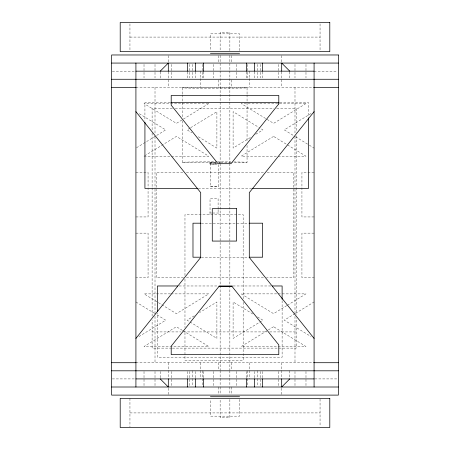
<?xml version="1.0" encoding="UTF-8"?>
<svg xmlns="http://www.w3.org/2000/svg" width="450" height="450" viewBox="0 0 450 450"><rect width="100%" height="100%" fill="white"/><g stroke="black" fill="none" stroke-linecap="round" stroke-linejoin="round"><path stroke-width="0.34" stroke-dasharray="2.25 1.69" d="M136.513 147.741L165.735 129.881L138.898 113.484M144.613 155.835L176.411 136.406L208.806 156.201L171.186 156.201M190.069 128.059L187.082 129.881L191.857 132.795M190.665 127.693L216.9 111.662L216.9 148.101L197.224 136.074M250.391 137.537L233.1 148.101L233.1 111.662L258.739 127.333M255.757 134.252L262.918 129.881L259.335 127.693M311.102 113.484L284.265 129.881L294.998 136.44M138.898 336.594L165.735 320.197L155.002 313.633M194.243 315.821L187.082 320.197L216.9 338.417L216.9 301.973L199.609 312.542M286.791 305.606L273.589 313.673L241.194 293.878L277.425 293.878M287.387 305.241L305.983 293.878L281.604 293.878M294.998 313.633L284.265 320.197L311.102 336.594M295.594 313.273L314.083 301.973M214.819 164.014C208.558 165.111 207.422 161.286 214.504 162.253M219.516 163.941L219.516 162.321L218.205 162.371M209.801 163.946L216.951 163.879M218.554 164.627L218.554 186.615L210.454 186.615L210.454 163.941L213.458 163.884M210.454 186.615L218.554 186.615M217.226 164.002L214.504 163.997M215.55 163.997L216.529 163.991M216.067 162.388L209.801 162.326M129.949 37.08L320.051 37.08M112.314 71.168L135.917 71.168M314.083 71.168L337.686 71.168M135.917 87.362L314.083 87.362M170.207 102.566L144.928 102.566L144.928 120.712M279.731 102.566L308.52 102.566L308.52 117.225M172.406 108.405L152.111 108.405L152.111 130.196M175.208 108.405L273.876 108.405M276.671 108.405L296.269 108.405L296.269 132.306M144.017 156.201L170.488 156.201M135.917 172.401L148.067 172.401L148.067 188.404M182.857 172.401L156.161 172.401L156.161 188.539M186.368 172.401L263.632 172.401M267.142 172.401L293.839 172.401L293.839 277.678L266.445 277.678M314.083 172.401L301.933 172.401L301.933 187.014M198.287 188.415L252.349 188.415M211.77 213.013L209.211 213.013L209.211 214.633M212.715 213.013L218.925 213.013L218.925 214.633M135.917 216.939L148.067 216.939L148.067 189.101M314.083 216.939L301.933 216.939L301.933 187.712M201.341 223.189L248.704 223.189M135.917 233.139L148.067 233.139L148.067 277.678L135.917 277.678M314.083 233.139L301.933 233.139L301.933 277.678L314.083 277.678M201.341 257.203L248.704 257.203M183.555 277.678L156.161 277.678L156.161 189.242M186.368 277.678L263.632 277.678M179.117 285.975L217.654 285.975M233.066 285.975L270.906 285.975M170.488 293.878L144.017 293.878L176.411 313.673L208.806 293.878L171.186 293.878M278.117 293.878L280.907 293.878M152.111 331.92L180.804 331.92M183.606 331.92L266.878 331.92M269.674 331.92L296.269 331.92M171.709 348.12L152.111 348.12L152.111 319.973M172.406 348.12L296.269 348.12L296.269 317.863M135.917 362.711L314.083 362.711M112.314 378.911L135.225 378.911M314.775 378.911L337.686 378.911M129.949 412.92L320.051 412.92M213.553 164.008L211.337 163.991M215.55 163.884L216.529 163.89M218.784 162.287L219.516 162.321M210.994 163.969L210.454 163.941M295.594 136.806L308.717 144.821M309.313 145.187L314.083 148.101M252.776 313.999L233.1 301.973L233.1 338.417L262.918 320.197L257.546 316.918M135.917 301.973L154.406 313.273M182.407 330.384L176.411 326.717L144.017 346.517L208.806 346.517L183.009 330.75M320.051 23.889L320.051 51.654M320.051 399.037L320.051 426.111M305.983 64.418L305.983 77.918M305.983 371.486L305.983 386.331M296.269 135.816L296.269 187.127M296.269 187.83L296.269 314.348M294.992 64.418L294.992 77.918M294.992 87.362L294.992 133.723M294.992 136.536L294.992 188.511M294.992 189.214L294.992 313.543M294.992 316.35L294.992 362.711M294.992 371.486L294.992 386.331M289.789 71.843L289.789 77.918M289.789 370.811L289.789 378.236M282.116 300.651L282.116 357.244L157.399 357.244L157.399 313.228M281.689 55.659L281.689 62.55M281.689 71.843L281.689 87.362M281.689 362.711L281.689 378.236M281.689 388.215L281.689 394.419M278.798 64.418L278.798 77.918M278.798 371.486L278.798 386.331M262.597 71.843L262.597 77.918M262.597 371.486L262.597 378.236M260.286 64.418L260.286 77.918M260.286 371.486L260.286 386.331M257.394 64.418L257.394 77.918M257.394 370.811L257.394 386.331M254.503 71.843L254.503 77.918M254.503 371.486L254.503 378.236M249.294 71.168L249.294 77.918M249.294 78.593L249.294 87.362M249.294 362.711L249.294 378.911M247.674 64.418L247.674 77.918M247.674 370.811L247.674 386.331M247.056 87.823L247.056 94.151M247.056 94.854L247.056 141.941M247.056 145.457L247.056 162.321M246.403 71.843L246.403 77.918M246.403 371.486L246.403 378.236M243.163 298.733L243.163 214.633L184.972 214.633L184.972 275.602M243.163 302.237L243.163 360.405L184.972 360.405L184.972 330.969M239.58 50.574L239.58 33.84L210.42 33.84L210.42 50.574M239.58 399.426L239.58 416.16L210.42 416.16L210.42 399.426M236.34 64.418L236.34 77.918M236.34 371.486L236.34 387.006M231.48 55.648L231.48 63.068M231.48 79.942L231.48 87.362M231.48 362.711L231.48 370.136M231.48 387.006L231.48 394.431M229.86 50.552L229.86 32.293L220.14 32.293L220.14 50.552M229.86 55.468L229.86 70.211M229.86 70.914L229.86 77.934M229.86 78.638L229.86 162.894M229.86 163.597L229.86 285.075M229.86 285.778L229.86 370.035M229.86 370.738L229.86 377.758M229.86 378.461L229.86 386.184M229.86 386.887L229.86 394.611M229.86 399.504L229.86 417.78L220.14 417.78L220.14 399.504M220.14 55.468L220.14 70.211M220.14 70.914L220.14 77.934M220.14 78.638L220.14 162.894M220.14 163.597L220.14 285.075M220.14 285.778L220.14 370.035M220.14 370.738L220.14 377.758M220.14 378.461L220.14 386.184M220.14 386.887L220.14 394.611M218.52 55.648L218.52 63.068M218.52 79.942L218.52 87.362M218.52 362.711L218.52 370.136M218.52 387.006L218.52 394.431M218.104 208.845L218.104 198.433L210.032 198.433L210.032 213.013M218.104 209.542L218.104 213.013M213.66 64.418L213.66 77.918M213.66 371.486L213.66 386.331M203.597 71.843L203.597 77.918M203.597 371.486L203.597 378.236M202.326 64.418L202.326 77.918M202.326 370.811L202.326 386.331M200.706 71.168L200.706 77.918M200.706 78.593L200.706 87.362M200.706 362.711L200.706 378.911M195.497 71.843L195.497 77.918M195.497 371.486L195.497 378.236M192.606 64.418L192.606 77.918M192.606 370.811L192.606 386.331M189.714 64.418L189.714 77.918M189.714 371.486L189.714 387.006M187.403 71.843L187.403 77.918M187.403 371.486L187.403 378.236M184.972 279.107L184.972 327.465M182.267 87.823L182.267 94.151M182.267 94.854L182.267 117.343M182.267 120.859L182.267 162.321M171.203 64.418L171.203 77.918M171.203 371.486L171.203 386.331M168.311 55.659L168.311 62.55M168.311 71.843L168.311 87.362M168.311 362.711L168.311 378.236M168.311 388.215L168.311 394.419M160.211 71.843L160.211 79.267M160.211 371.486L160.211 378.236M155.008 64.418L155.008 77.918M155.008 87.362L155.008 133.723M155.008 136.536L155.008 188.511M155.008 189.214L155.008 313.543M155.008 316.35L155.008 362.711M155.008 371.486L155.008 386.331M152.111 133.003L152.111 187.127M152.111 187.83L152.111 316.457M144.017 64.418L144.017 77.918M144.017 371.486L144.017 387.006M129.949 23.889L129.949 50.962M129.949 398.346L129.949 426.808M233.696 161.949A32.394 0.461 0 0 1 242.713 162.551L237.566 162.647A32.394 0.461 0 0 1 231.581 162.714M230.856 162.72A32.394 0.461 0 0 1 218.886 162.776M216.062 162.782A32.394 0.461 0 0 1 186.964 162.562A32.394 0.461 0 0 1 186.604 162.09L191.756 162A32.394 0.461 0 0 1 216.771 161.865M217.474 161.865A32.394 0.461 0 0 1 230.856 161.927M208.806 103.562L176.411 123.356L144.017 103.562L208.806 103.562M305.983 103.562L273.589 123.356L241.194 103.562L305.983 103.562M273.589 136.406L241.194 156.201L305.983 156.201L273.589 136.406M273.589 326.717L241.194 346.517L305.983 346.517L273.589 326.717M191.756 87.497L186.604 87.593A32.394 0.461 0 0 0 183.369 87.941L186.604 88.054A32.394 0.461 0 0 0 237.566 88.149L242.713 88.054A32.394 0.461 0 0 0 234.382 87.457A32.394 0.461 0 0 0 191.756 87.497"/><path stroke-width="0.67" d="M314.083 111.662L249.294 192.645L249.294 257.434L314.083 338.417M135.917 338.417L200.706 257.434L200.706 192.645L135.917 111.662M160.211 71.168L168.311 63.068L168.311 71.168M289.789 378.911L281.689 387.006L281.689 378.911M210.42 53.274L239.58 53.274M111.623 63.068L338.377 63.068M135.917 71.168L314.083 71.168M111.623 79.267L338.377 79.267M111.623 87.362L136.192 87.362M313.808 87.362L338.377 87.362M170.904 102.566L279.028 102.566M197.584 188.415L144.928 188.415L144.928 122.113M252.349 188.415L308.52 188.415L308.52 117.922M200.644 223.189L192.982 223.189L192.982 257.203L200.644 257.203M249.401 223.189L262.631 223.189L262.631 257.203L249.401 257.203M177.716 285.975L157.399 285.975L157.399 311.827M219.054 285.975L232.369 285.975M272.306 285.975L282.116 285.975L282.116 299.25M111.623 362.711L136.192 362.711M313.808 362.711L338.377 362.711M111.623 370.811L338.377 370.811M135.917 378.911L314.083 378.911M111.623 387.006L338.377 387.006M210.42 396.726L239.58 396.726M289.789 71.168L281.689 63.068L281.689 71.168M160.211 378.911L168.311 387.006L168.311 378.911M314.083 63.068L314.083 387.006M262.597 63.068L262.597 71.168M262.597 378.911L262.597 387.006M254.503 63.068L254.503 71.168M254.503 378.911L254.503 387.006M246.403 63.068L246.403 71.168M246.403 378.911L246.403 387.006M203.597 63.068L203.597 71.168M203.597 378.911L203.597 387.006M195.497 63.068L195.497 71.168M195.497 378.911L195.497 387.006M187.403 63.068L187.403 71.168M187.403 378.911L187.403 387.006M135.917 63.068L135.917 387.006M278.798 103.911L230.974 163.693L218.014 163.693L171.203 105.176L171.203 95.462L278.798 95.462L278.798 103.911M219.026 286.386L171.203 346.162L171.203 354.611L278.798 354.611L278.798 344.902L231.986 286.386L219.026 286.386M329.799 22.5L120.201 22.5L120.201 51.654L329.799 51.654L329.799 22.5M338.377 54.973L111.623 54.973L111.623 395.106L338.377 395.106L338.377 54.973M236.571 208.676L212.276 208.676L212.276 241.071L236.571 241.071L236.571 208.676M329.799 398.346L120.201 398.346L120.201 427.5L329.799 427.5L329.799 398.346"/></g></svg>
